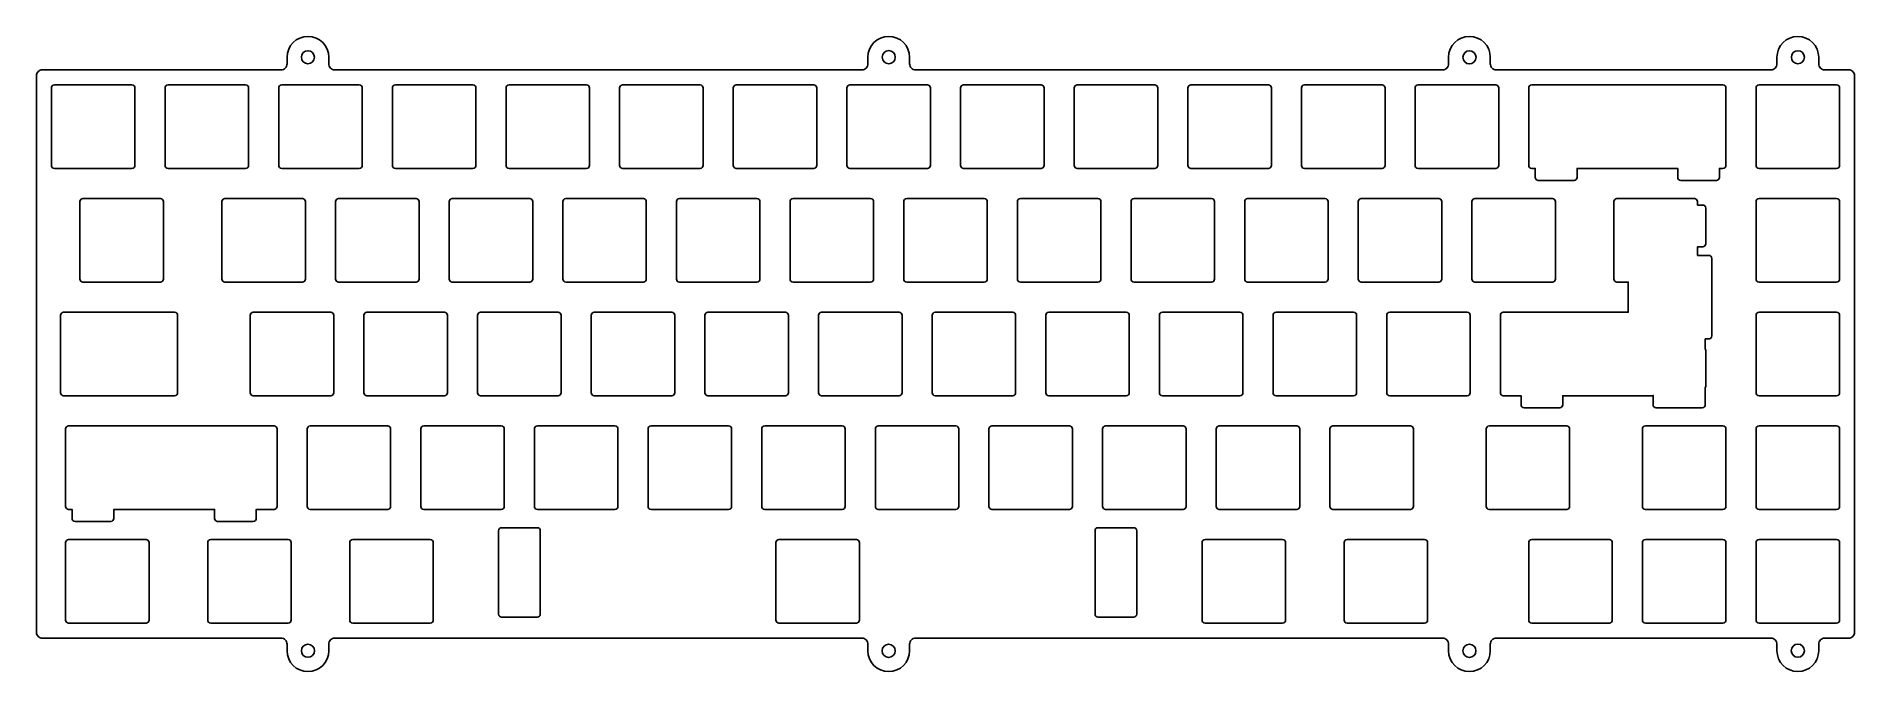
# Model space of a CAD drawing. Header units: millimetres. Extents: x 0 to 305, y -101 to 6.
import ezdxf

# ---------------------------------------------------------------- set-up
doc = ezdxf.new("R2010")
doc.units = ezdxf.units.MM
doc.layers.get('0').update_dxf_attribs({"linetype": 'CONTINUOUS'})

msp = doc.modelspace()

# ---------------------------------------------------------------- linework, layer by layer
for points in [[(139.38, -97.35), (139.38, -96.25, 0.414214), (138.38, -95.25), (50.02, -95.25, 0.414214), (49.02, -96.25), (49.02, -97.35, -1), (42.02, -97.35), (42.02, -96.25, 0.414214), (41.02, -95.25), (1, -95.25, -0.414214), (0, -94.25), (0, -1, -0.414214), (1, 0), (41.02, 0, 0.414214), (42.02, 1), (42.02, 2.1, -1), (49.02, 2.1), (49.02, 1, 0.414214), (50.02, 0), (138.38, 0, 0.414214), (139.38, 1), (139.38, 2.1, -1), (146.38, 2.1), (146.38, 1, 0.414214), (147.38, 0), (235.73, 0, 0.414214), (236.73, 1), (236.73, 2.1, -1), (243.73, 2.1), (243.73, 1, 0.414214), (244.73, 0), (290.78, 0, 0.414214), (291.78, 1), (291.78, 2.1, -1), (298.78, 2.1), (298.78, 1, 0.414214), (299.78, 0), (303.8, 0, -0.414214), (304.8, -1), (304.8, -94.25, -0.414214), (303.8, -95.25), (299.78, -95.25, 0.414214), (298.78, -96.25), (298.78, -97.35, -1), (291.78, -97.35), (291.78, -96.25, 0.414214), (290.78, -95.25), (244.73, -95.25, 0.414214), (243.73, -96.25), (243.73, -97.35, -1), (236.73, -97.35), (236.73, -96.25, 0.414214), (235.73, -95.25), (147.38, -95.25, 0.414214), (146.38, -96.25), (146.38, -97.35, -1)], [(3.03, -16.53), (16.02, -16.53, 0.414214), (16.53, -16.03), (16.53, -3.03, 0.414214), (16.02, -2.53), (15.54, -2.53), (15.53, -2.53), (3.53, -2.53), (3.51, -2.53), (3.03, -2.53, 0.414214), (2.52, -3.03), (2.52, -16.03, 0.414214)], [(22.08, -16.53, -0.414214), (21.58, -16.03), (21.58, -3.03, -0.414214), (22.08, -2.53), (22.56, -2.53), (22.58, -2.53), (34.57, -2.53), (34.59, -2.53), (35.08, -2.53, -0.414214), (35.58, -3.03), (35.58, -16.03, -0.414214), (35.08, -16.53)], [(54.63, -16.03, -0.414214), (54.13, -16.53), (41.13, -16.53, -0.414214), (40.62, -16.03), (40.62, -3.03, -0.414214), (41.13, -2.53), (41.61, -2.53), (41.63, -2.53), (53.63, -2.53), (53.64, -2.53), (54.13, -2.53, -0.414214), (54.63, -3.03)], [(72.68, -2.53), (60.68, -2.53), (60.66, -2.53), (60.18, -2.53, 0.414214), (59.68, -3.03), (59.68, -16.03, 0.414214), (60.18, -16.53), (73.18, -16.53, 0.414214), (73.68, -16.03), (73.68, -3.03, 0.414214), (73.18, -2.53), (72.69, -2.53)], [(78.73, -3.03), (78.73, -16.03, 0.414214), (79.23, -16.53), (92.23, -16.53, 0.414214), (92.73, -16.03), (92.73, -3.03, 0.414214), (92.23, -2.53), (91.74, -2.53), (91.73, -2.53), (79.73, -2.53), (79.71, -2.53), (79.23, -2.53, 0.414214)], [(97.77, -3.03, -0.414214), (98.28, -2.53), (98.76, -2.53), (98.78, -2.53), (110.78, -2.53), (110.79, -2.53), (111.28, -2.53, -0.414214), (111.78, -3.03), (111.78, -16.03, -0.414214), (111.28, -16.53), (98.28, -16.53, -0.414214), (97.77, -16.03)], [(130.82, -16.03), (130.82, -3.03, 0.414214), (130.32, -2.53), (129.84, -2.53), (129.82, -2.53), (117.83, -2.53), (117.81, -2.53), (117.33, -2.53, 0.414214), (116.83, -3.03), (116.83, -16.03, 0.414214), (117.33, -16.53), (130.32, -16.53, 0.414214)], [(135.87, -3.03), (135.87, -16.03, 0.414214), (136.38, -16.53), (149.38, -16.53, 0.414214), (149.88, -16.03), (149.88, -3.03, 0.414214), (149.38, -2.53), (148.89, -2.53), (148.88, -2.53), (136.88, -2.53), (136.86, -2.53), (136.38, -2.53, 0.414214)], [(155.93, -2.53), (155.91, -2.53), (155.43, -2.53, 0.414214), (154.92, -3.03), (154.92, -16.03, 0.414214), (155.43, -16.53), (168.43, -16.53, 0.414214), (168.93, -16.03), (168.93, -3.03, 0.414214), (168.43, -2.53), (167.94, -2.53), (167.93, -2.53)], [(173.97, -3.03), (173.97, -16.03, 0.414214), (174.48, -16.53), (187.48, -16.53, 0.414214), (187.98, -16.03), (187.98, -3.03, 0.414214), (187.48, -2.53), (186.99, -2.53), (186.98, -2.53), (174.98, -2.53), (174.96, -2.53), (174.48, -2.53, 0.414214)], [(206.53, -2.53, -0.414214), (207.03, -3.03), (207.03, -16.03, -0.414214), (206.53, -16.53), (193.53, -16.53, -0.414214), (193.02, -16.03), (193.02, -3.03, -0.414214), (193.53, -2.53), (194.01, -2.53), (194.03, -2.53), (206.03, -2.53), (206.04, -2.53)], [(212.57, -16.53), (225.58, -16.53, 0.414214), (226.08, -16.03), (226.08, -3.03, 0.414214), (225.58, -2.53), (225.09, -2.53), (225.08, -2.53), (213.08, -2.53), (213.06, -2.53), (212.57, -2.53, 0.414214), (212.07, -3.03), (212.07, -16.03, 0.414214)], [(244.63, -2.53), (244.14, -2.53), (244.13, -2.53), (232.13, -2.53), (232.11, -2.53), (231.62, -2.53, 0.414214), (231.12, -3.03), (231.12, -16.03, 0.414214), (231.62, -16.53), (244.63, -16.53, 0.414214), (245.13, -16.03), (245.13, -3.03, 0.414214)], [(258.26, -18.03), (258.26, -16.53), (275.14, -16.53), (275.14, -18.03, 0.414214), (275.64, -18.53), (281.64, -18.53, 0.414214), (282.14, -18.03), (282.14, -16.53), (282.73, -16.53, 0.414214), (283.23, -16.03), (283.23, -3.03, 0.414214), (282.73, -2.53), (282.24, -2.53), (282.23, -2.53), (251.18, -2.53), (251.16, -2.53), (250.67, -2.53, 0.414214), (250.17, -3.03), (250.17, -16.03, 0.414214), (250.67, -16.53), (251.26, -16.53), (251.26, -18.03, 0.414214), (251.76, -18.53), (257.76, -18.53, 0.414214)], [(288.77, -16.53, -0.414214), (288.27, -16.03), (288.27, -3.03, -0.414214), (288.77, -2.53), (289.26, -2.53), (289.28, -2.53), (301.28, -2.53), (301.29, -2.53), (301.78, -2.53, -0.414214), (302.28, -3.03), (302.28, -16.03, -0.414214), (301.78, -16.53)], [(20.3, -21.58), (20.29, -21.58), (8.29, -21.58), (8.27, -21.58), (7.79, -21.58, 0.414214), (7.29, -22.08), (7.29, -35.08, 0.414214), (7.79, -35.58), (20.79, -35.58, 0.414214), (21.29, -35.08), (21.29, -22.08, 0.414214), (20.79, -21.58)], [(31.1, -22.08), (31.1, -35.08, 0.414214), (31.6, -35.58), (44.6, -35.58, 0.414214), (45.1, -35.08), (45.1, -22.08, 0.414214), (44.6, -21.58), (44.11, -21.58), (44.1, -21.58), (32.1, -21.58), (32.09, -21.58), (31.6, -21.58, 0.414214)], [(63.65, -21.58, -0.414214), (64.15, -22.08), (64.15, -35.08, -0.414214), (63.65, -35.58), (50.65, -35.58, -0.414214), (50.15, -35.08), (50.15, -22.08, -0.414214), (50.65, -21.58), (51.14, -21.58), (51.15, -21.58), (63.15, -21.58), (63.16, -21.58)], [(83.2, -35.08, -0.414214), (82.7, -35.58), (69.7, -35.58, -0.414214), (69.2, -35.08), (69.2, -22.08, -0.414214), (69.7, -21.58), (70.19, -21.58), (70.2, -21.58), (82.2, -21.58), (82.21, -21.58), (82.7, -21.58, -0.414214), (83.2, -22.08)], [(88.25, -22.08), (88.25, -35.08, 0.414214), (88.75, -35.58), (101.75, -35.58, 0.414214), (102.25, -35.08), (102.25, -22.08, 0.414214), (101.75, -21.58), (101.26, -21.58), (101.25, -21.58), (89.25, -21.58), (89.24, -21.58), (88.75, -21.58, 0.414214)], [(108.3, -21.58), (108.29, -21.58), (107.8, -21.58, 0.414214), (107.3, -22.08), (107.3, -35.08, 0.414214), (107.8, -35.58), (120.8, -35.58, 0.414214), (121.3, -35.08), (121.3, -22.08, 0.414214), (120.8, -21.58), (120.31, -21.58), (120.3, -21.58)], [(127.35, -21.58), (127.34, -21.58), (126.85, -21.58, 0.414214), (126.35, -22.08), (126.35, -35.08, 0.414214), (126.85, -35.58), (139.85, -35.58, 0.414214), (140.35, -35.08), (140.35, -22.08, 0.414214), (139.85, -21.58), (139.36, -21.58), (139.35, -21.58)], [(146.4, -21.58), (146.39, -21.58), (145.9, -21.58, 0.414214), (145.4, -22.08), (145.4, -35.08, 0.414214), (145.9, -35.58), (158.9, -35.58, 0.414214), (159.4, -35.08), (159.4, -22.08, 0.414214), (158.9, -21.58), (158.41, -21.58), (158.4, -21.58)], [(177.46, -21.58), (177.45, -21.58), (165.45, -21.58), (165.44, -21.58), (164.95, -21.58, 0.414214), (164.45, -22.08), (164.45, -35.08, 0.414214), (164.95, -35.58), (177.95, -35.58, 0.414214), (178.45, -35.08), (178.45, -22.08, 0.414214), (177.95, -21.58)], [(183.5, -22.08), (183.5, -35.08, 0.414214), (184, -35.58), (197, -35.58, 0.414214), (197.5, -35.08), (197.5, -22.08, 0.414214), (197, -21.58), (196.51, -21.58), (196.5, -21.58), (184.5, -21.58), (184.49, -21.58), (184, -21.58, 0.414214)], [(203.05, -35.58), (216.05, -35.58, 0.414214), (216.55, -35.08), (216.55, -22.08, 0.414214), (216.05, -21.58), (215.56, -21.58), (215.55, -21.58), (203.55, -21.58), (203.54, -21.58), (203.05, -21.58, 0.414214), (202.55, -22.08), (202.55, -35.08, 0.414214)], [(235.1, -21.58), (234.61, -21.58), (234.6, -21.58), (222.6, -21.58), (222.59, -21.58), (222.1, -21.58, 0.414214), (221.6, -22.08), (221.6, -35.08, 0.414214), (222.1, -35.58), (235.1, -35.58, 0.414214), (235.6, -35.08), (235.6, -22.08, 0.414214)], [(254.65, -35.08), (254.65, -22.08, 0.414214), (254.15, -21.58), (253.66, -21.58), (253.65, -21.58), (241.65, -21.58), (241.64, -21.58), (241.15, -21.58, 0.414214), (240.65, -22.08), (240.65, -35.08, 0.414214), (241.15, -35.58), (254.15, -35.58, 0.414214)], [(279.84, -53.04, -0.150833), (279.76, -53.32), (279.76, -56.13, -0.414214), (279.26, -56.63), (271.51, -56.63, -0.531199), (271.05, -55.94), (271.05, -54.57, -0.118697), (270.82, -54.63), (257.82, -54.63, -0.003482), (257.81, -54.63), (255.88, -54.63), (255.88, -56.13, -0.414214), (255.38, -56.63), (249.38, -56.63, -0.414214), (248.88, -56.13), (248.88, -54.63), (245.91, -54.63, -0.414214), (245.41, -54.13), (245.41, -41.13, -0.414214), (245.91, -40.63), (258.31, -40.63), (258.32, -40.63), (266.84, -40.63), (266.84, -35.58), (264.96, -35.58, -0.414214), (264.46, -35.08), (264.46, -22.08, -0.414214), (264.96, -21.58), (265.45, -21.58), (265.46, -21.58), (277.46, -21.58), (277.48, -21.58), (277.96, -21.58, -0.414214), (278.46, -22.08), (278.46, -22.66), (279.34, -22.66, -0.414214), (279.84, -23.16), (279.84, -29.16, -0.414214), (279.34, -29.66), (278.46, -29.66), (278.46, -31.1), (280.34, -31.1, -0.414214), (280.84, -31.6), (280.84, -44.6, -0.414214), (280.34, -45.1), (279.76, -45.1), (279.76, -46.76, -0.150833), (279.84, -47.04)], [(289.26, -21.58), (288.77, -21.58, 0.414214), (288.27, -22.08), (288.27, -35.08, 0.414214), (288.77, -35.58), (301.78, -35.58, 0.414214), (302.28, -35.08), (302.28, -22.08, 0.414214), (301.78, -21.58), (301.29, -21.58), (301.28, -21.58), (289.28, -21.58)], [(4.07, -41.13), (4.07, -54.13, 0.414214), (4.57, -54.63), (23.17, -54.63, 0.414214), (23.67, -54.13), (23.67, -41.13, 0.414214), (23.17, -40.63), (22.68, -40.63), (22.67, -40.63), (5.91, -40.63), (5.89, -40.63), (4.57, -40.63, 0.414214)], [(36.86, -40.63), (36.85, -40.63), (36.36, -40.63, 0.414214), (35.86, -41.13), (35.86, -54.13, 0.414214), (36.36, -54.63), (49.36, -54.63, 0.414214), (49.86, -54.13), (49.86, -41.13, 0.414214), (49.36, -40.63), (48.88, -40.63), (48.86, -40.63)], [(68.91, -54.13, -0.414214), (68.41, -54.63), (55.41, -54.63, -0.414214), (54.91, -54.13), (54.91, -41.13, -0.414214), (55.41, -40.63), (55.9, -40.63), (55.91, -40.63), (67.91, -40.63), (67.93, -40.63), (68.41, -40.63, -0.414214), (68.91, -41.13)], [(87.46, -40.63), (86.98, -40.63), (86.96, -40.63), (74.96, -40.63), (74.95, -40.63), (74.46, -40.63, 0.414214), (73.96, -41.13), (73.96, -54.13, 0.414214), (74.46, -54.63), (87.46, -54.63, 0.414214), (87.96, -54.13), (87.96, -41.13, 0.414214)], [(93.51, -54.63), (106.51, -54.63, 0.414214), (107.01, -54.13), (107.01, -41.13, 0.414214), (106.51, -40.63), (106.03, -40.63), (106.01, -40.63), (94.01, -40.63), (94, -40.63), (93.51, -40.63, 0.414214), (93.01, -41.13), (93.01, -54.13, 0.414214)], [(112.56, -54.63, -0.414214), (112.06, -54.13), (112.06, -41.13, -0.414214), (112.56, -40.63), (113.05, -40.63), (113.06, -40.63), (125.06, -40.63), (125.08, -40.63), (125.56, -40.63, -0.414214), (126.06, -41.13), (126.06, -54.13, -0.414214), (125.56, -54.63)], [(144.11, -40.63), (132.11, -40.63), (132.1, -40.63), (131.61, -40.63, 0.414214), (131.11, -41.13), (131.11, -54.13, 0.414214), (131.61, -54.63), (144.61, -54.63, 0.414214), (145.11, -54.13), (145.11, -41.13, 0.414214), (144.61, -40.63), (144.13, -40.63)], [(150.66, -54.63), (163.66, -54.63, 0.414214), (164.16, -54.13), (164.16, -41.13, 0.414214), (163.66, -40.63), (163.18, -40.63), (163.16, -40.63), (151.16, -40.63), (151.15, -40.63), (150.66, -40.63, 0.414214), (150.16, -41.13), (150.16, -54.13, 0.414214)], [(170.2, -40.63), (169.71, -40.63, 0.414214), (169.21, -41.13), (169.21, -54.13, 0.414214), (169.71, -54.63), (182.71, -54.63, 0.414214), (183.21, -54.13), (183.21, -41.13, 0.414214), (182.71, -40.63), (182.23, -40.63), (182.21, -40.63), (170.21, -40.63)], [(201.76, -40.63), (201.28, -40.63), (201.26, -40.63), (189.26, -40.63), (189.25, -40.63), (188.76, -40.63, 0.414214), (188.26, -41.13), (188.26, -54.13, 0.414214), (188.76, -54.63), (201.76, -54.63, 0.414214), (202.26, -54.13), (202.26, -41.13, 0.414214)], [(220.33, -40.63), (220.31, -40.63), (208.31, -40.63), (208.3, -40.63), (207.81, -40.63, 0.414214), (207.31, -41.13), (207.31, -54.13, 0.414214), (207.81, -54.63), (220.81, -54.63, 0.414214), (221.31, -54.13), (221.31, -41.13, 0.414214), (220.81, -40.63)], [(226.86, -54.63), (239.86, -54.63, 0.414214), (240.36, -54.13), (240.36, -41.13, 0.414214), (239.86, -40.63), (239.38, -40.63), (239.36, -40.63), (227.36, -40.63), (227.35, -40.63), (226.86, -40.63, 0.414214), (226.36, -41.13), (226.36, -54.13, 0.414214)], [(301.78, -40.63), (301.29, -40.63), (301.28, -40.63), (289.28, -40.63), (289.26, -40.63), (288.77, -40.63, 0.414214), (288.27, -41.13), (288.27, -54.13, 0.414214), (288.77, -54.63), (301.78, -54.63, 0.414214), (302.28, -54.13), (302.28, -41.13, 0.414214)], [(5.41, -73.68), (5.99, -73.68), (5.99, -75.18, 0.414214), (6.49, -75.68), (12.49, -75.68, 0.414214), (12.99, -75.18), (12.99, -73.68), (14.92, -73.68, 0.003446), (14.93, -73.68), (27.93, -73.68, 0.003446), (27.94, -73.68), (29.87, -73.68), (29.87, -75.18, 0.414214), (30.37, -75.68), (36.37, -75.68, 0.414214), (36.87, -75.18), (36.87, -73.68), (39.84, -73.68, 0.414214), (40.34, -73.18), (40.34, -60.18, 0.414214), (39.84, -59.68), (27.44, -59.68), (27.43, -59.68), (15.43, -59.68), (15.42, -59.68), (5.41, -59.68, 0.414214), (4.91, -60.18), (4.91, -73.18, 0.414214)], [(45.89, -73.68), (58.89, -73.68, 0.414214), (59.39, -73.18), (59.39, -60.18, 0.414214), (58.89, -59.68), (58.4, -59.68), (58.39, -59.68), (46.39, -59.68), (46.37, -59.68), (45.89, -59.68, 0.414214), (45.39, -60.18), (45.39, -73.18, 0.414214)], [(65.42, -59.68), (64.94, -59.68, 0.414214), (64.44, -60.18), (64.44, -73.18, 0.414214), (64.94, -73.68), (77.94, -73.68, 0.414214), (78.44, -73.18), (78.44, -60.18, 0.414214), (77.94, -59.68), (77.45, -59.68), (77.44, -59.68), (65.44, -59.68)], [(83.99, -73.68, -0.414214), (83.49, -73.18), (83.49, -60.18, -0.414214), (83.99, -59.68), (84.47, -59.68), (84.49, -59.68), (96.49, -59.68), (96.5, -59.68), (96.99, -59.68, -0.414214), (97.49, -60.18), (97.49, -73.18, -0.414214), (96.99, -73.68)], [(116.04, -59.68), (115.55, -59.68), (115.54, -59.68), (103.54, -59.68), (103.52, -59.68), (103.04, -59.68, 0.414214), (102.54, -60.18), (102.54, -73.18, 0.414214), (103.04, -73.68), (116.04, -73.68, 0.414214), (116.54, -73.18), (116.54, -60.18, 0.414214)], [(135.59, -73.18, -0.414214), (135.09, -73.68), (122.09, -73.68, -0.414214), (121.59, -73.18), (121.59, -60.18, -0.414214), (122.09, -59.68), (122.57, -59.68), (122.59, -59.68), (134.59, -59.68), (134.6, -59.68), (135.09, -59.68, -0.414214), (135.59, -60.18)], [(140.64, -60.18, -0.414214), (141.14, -59.68), (141.62, -59.68), (141.64, -59.68), (153.64, -59.68), (153.65, -59.68), (154.14, -59.68, -0.414214), (154.64, -60.18), (154.64, -73.18, -0.414214), (154.14, -73.68), (141.14, -73.68, -0.414214), (140.64, -73.18)], [(160.67, -59.68), (160.19, -59.68, 0.414214), (159.69, -60.18), (159.69, -73.18, 0.414214), (160.19, -73.68), (173.19, -73.68, 0.414214), (173.69, -73.18), (173.69, -60.18, 0.414214), (173.19, -59.68), (172.7, -59.68), (172.69, -59.68), (160.69, -59.68)], [(191.75, -59.68), (191.74, -59.68), (179.74, -59.68), (179.72, -59.68), (179.24, -59.68, 0.414214), (178.74, -60.18), (178.74, -73.18, 0.414214), (179.24, -73.68), (192.24, -73.68, 0.414214), (192.74, -73.18), (192.74, -60.18, 0.414214), (192.24, -59.68)], [(211.29, -59.68, -0.414214), (211.79, -60.18), (211.79, -73.18, -0.414214), (211.29, -73.68), (198.29, -73.68, -0.414214), (197.79, -73.18), (197.79, -60.18, -0.414214), (198.29, -59.68), (198.77, -59.68), (198.79, -59.68), (210.79, -59.68), (210.8, -59.68)], [(230.34, -59.68), (229.85, -59.68), (229.84, -59.68), (217.84, -59.68), (217.82, -59.68), (217.34, -59.68, 0.414214), (216.84, -60.18), (216.84, -73.18, 0.414214), (217.34, -73.68), (230.34, -73.68, 0.414214), (230.84, -73.18), (230.84, -60.18, 0.414214)], [(256.03, -59.68), (244.03, -59.68), (244.02, -59.68), (243.53, -59.68, 0.414214), (243.03, -60.18), (243.03, -73.18, 0.414214), (243.53, -73.68), (256.53, -73.68, 0.414214), (257.03, -73.18), (257.03, -60.18, 0.414214), (256.53, -59.68), (256.05, -59.68)], [(269.72, -73.68), (282.73, -73.68, 0.414214), (283.23, -73.18), (283.23, -60.18, 0.414214), (282.73, -59.68), (282.24, -59.68), (282.23, -59.68), (270.23, -59.68), (270.21, -59.68), (269.72, -59.68, 0.414214), (269.22, -60.18), (269.22, -73.18, 0.414214)], [(288.77, -73.68), (301.78, -73.68, 0.414214), (302.28, -73.18), (302.28, -60.18, 0.414214), (301.78, -59.68), (301.29, -59.68), (301.28, -59.68), (289.28, -59.68), (289.26, -59.68), (288.77, -59.68, 0.414214), (288.27, -60.18), (288.27, -73.18, 0.414214)], [(18.41, -78.73), (17.92, -78.73), (17.91, -78.73), (5.91, -78.73), (5.89, -78.73), (5.41, -78.73, 0.414214), (4.91, -79.23), (4.91, -92.23, 0.414214), (5.41, -92.73), (18.41, -92.73, 0.414214), (18.91, -92.23), (18.91, -79.23, 0.414214)], [(29.22, -92.73, -0.414214), (28.72, -92.23), (28.72, -79.23, -0.414214), (29.22, -78.73), (29.7, -78.73), (29.72, -78.73), (41.72, -78.73), (41.73, -78.73), (42.22, -78.73, -0.414214), (42.72, -79.23), (42.72, -92.23, -0.414214), (42.22, -92.73)], [(66.03, -78.73), (65.55, -78.73), (65.53, -78.73), (53.53, -78.73), (53.52, -78.73), (53.03, -78.73, 0.414214), (52.53, -79.23), (52.53, -92.23, 0.414214), (53.03, -92.73), (66.03, -92.73, 0.414214), (66.53, -92.23), (66.53, -79.23, 0.414214)], [(77.97, -91.73), (83.97, -91.73, 0.414214), (84.47, -91.23), (84.47, -77.23, 0.414214), (83.97, -76.73), (83.48, -76.73), (83.47, -76.73), (78.47, -76.73), (78.45, -76.73), (77.97, -76.73, 0.414214), (77.47, -77.23), (77.47, -91.23, 0.414214)], [(136.98, -78.73), (136.97, -78.73), (124.97, -78.73), (124.95, -78.73), (124.47, -78.73, 0.414214), (123.97, -79.23), (123.97, -92.23, 0.414214), (124.47, -92.73), (137.47, -92.73, 0.414214), (137.97, -92.23), (137.97, -79.23, 0.414214), (137.47, -78.73)], [(184.47, -91.23), (184.47, -77.23, 0.414214), (183.97, -76.73), (183.48, -76.73), (183.47, -76.73), (178.47, -76.73), (178.45, -76.73), (177.97, -76.73, 0.414214), (177.47, -77.23), (177.47, -91.23, 0.414214), (177.97, -91.73), (183.97, -91.73, 0.414214)], [(196.39, -78.73), (195.91, -78.73, 0.414214), (195.41, -79.23), (195.41, -92.23, 0.414214), (195.91, -92.73), (208.91, -92.73, 0.414214), (209.41, -92.23), (209.41, -79.23, 0.414214), (208.91, -78.73), (208.42, -78.73), (208.41, -78.73), (196.41, -78.73)], [(219.22, -79.23, -0.414214), (219.72, -78.73), (220.2, -78.73), (220.22, -78.73), (232.22, -78.73), (232.23, -78.73), (232.72, -78.73, -0.414214), (233.22, -79.23), (233.22, -92.23, -0.414214), (232.72, -92.73), (219.72, -92.73, -0.414214), (219.22, -92.23)], [(263.19, -78.73), (263.18, -78.73), (251.18, -78.73), (251.16, -78.73), (250.67, -78.73, 0.414214), (250.17, -79.23), (250.17, -92.23, 0.414214), (250.67, -92.73), (263.68, -92.73, 0.414214), (264.18, -92.23), (264.18, -79.23, 0.414214), (263.68, -78.73)], [(283.23, -92.23), (283.23, -79.23, 0.414214), (282.73, -78.73), (282.24, -78.73), (282.23, -78.73), (270.23, -78.73), (270.21, -78.73), (269.72, -78.73, 0.414214), (269.22, -79.23), (269.22, -92.23, 0.414214), (269.72, -92.73), (282.73, -92.73, 0.414214)], [(289.28, -78.73), (289.26, -78.73), (288.77, -78.73, 0.414214), (288.27, -79.23), (288.27, -92.23, 0.414214), (288.77, -92.73), (301.78, -92.73, 0.414214), (302.28, -92.23), (302.28, -79.23, 0.414214), (301.78, -78.73), (301.29, -78.73), (301.28, -78.73)]]:
    msp.add_lwpolyline(points, format="xyb", close=True)
for centre in [(45.52, 2.1), (142.89, 2.11), (240.23, 2.09), (295.29, 2.1), (45.53, -97.35), (142.87, -97.36), (240.22, -97.36), (295.28, -97.34)]:
    msp.add_circle(centre, 1.1)

doc.saveas('drawing.dxf')
